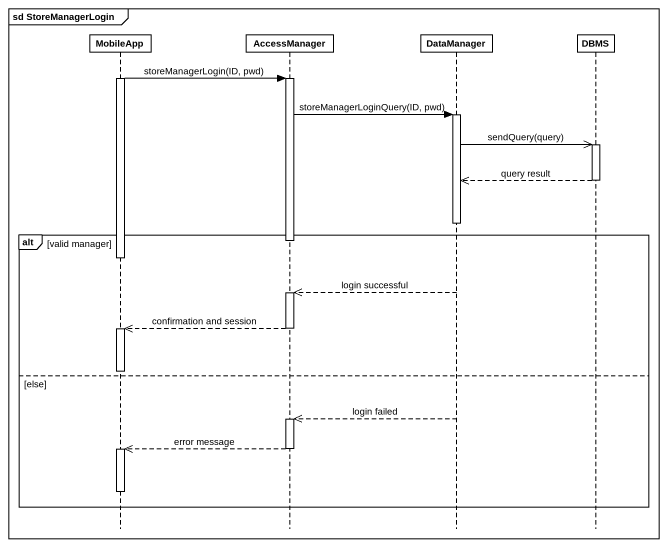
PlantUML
@startuml
mainframe sd StoreManagerLogin
hide footbox
participant MobileApp
participant AccessManager
participant DataManager
participant DBMS

activate MobileApp
MobileApp -> AccessManager : storeManagerLogin(ID, pwd)
activate AccessManager
AccessManager -> DataManager : storeManagerLoginQuery(ID, pwd)
activate DataManager
DataManager ->> DBMS : sendQuery(query)
activate DBMS
DBMS -->> DataManager : query result
deactivate DBMS
deactivate DataManager
alt valid manager
  deactivate AccessManager
  deactivate MobileApp
  DataManager -->> AccessManager : login successful
  activate AccessManager
  AccessManager -->> MobileApp : confirmation and session
  deactivate AccessManager
  activate MobileApp
  deactivate MobileApp
else else
  DataManager -->> AccessManager : login failed
  activate AccessManager
  AccessManager -->> MobileApp : error message
  deactivate AccessManager
  activate MobileApp
  deactivate MobileApp
end
@enduml
